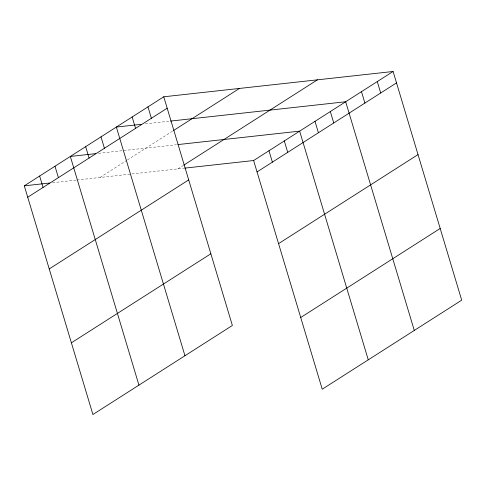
<?xml version="1.0" encoding="UTF-8"?>
<svg xmlns="http://www.w3.org/2000/svg" width="486" height="486" viewBox="0 0 486 486"><rect width="100%" height="100%" fill="white"/><g stroke="black" fill="none" stroke-linecap="round" stroke-linejoin="round"><path stroke-width="0.36" stroke-dasharray="2.43 1.82" d="M99.976 177.475L126.822 160.337M127.466 159.93L172.846 130.953M177.949 168.873L183.058 165.611M145.284 123.869L169.766 121.166M98.518 153.333L176.448 144.737M52.494 182.718L76.235 180.093M76.976 180.014L183.884 168.217"/><path stroke-width="0.73" d="M163.764 96.787L232.375 325.474L92.911 414.515L24.3 185.828L163.764 96.787L393.089 71.485L461.7 300.172L322.236 389.213L253.625 160.526L393.089 71.485M27.72 197.231L167.19 108.196M173.49 130.546L239.446 88.44M183.702 165.197L317.413 79.832M49.232 268.934L188.702 179.899M257.045 171.929L396.509 82.893M71.399 342.812L210.863 253.771M278.557 243.632L418.027 154.597M300.719 317.51L440.188 228.469M141.572 124.276L116.348 127.059L184.959 355.752M170.507 121.087L345.674 101.756L414.279 330.45M95.548 153.661L70.324 156.443L138.935 385.131M177.931 144.573L299.649 131.141L368.26 359.828M24.3 185.828L49.523 183.04M184.625 168.138L253.625 160.526M377.282 81.575L380.708 92.984M361.475 91.666L364.901 103.075M330.328 111.549L333.754 122.958M314.989 121.348L318.409 132.751M284.304 140.934L287.73 152.343M268.965 150.727L272.385 162.136M147.963 106.877L151.383 118.286M132.156 116.968L135.576 128.377M101.009 136.858L104.429 148.26M85.664 146.651L89.09 158.053M54.985 166.236L58.405 177.645M39.639 176.029L43.066 187.438"/></g></svg>
